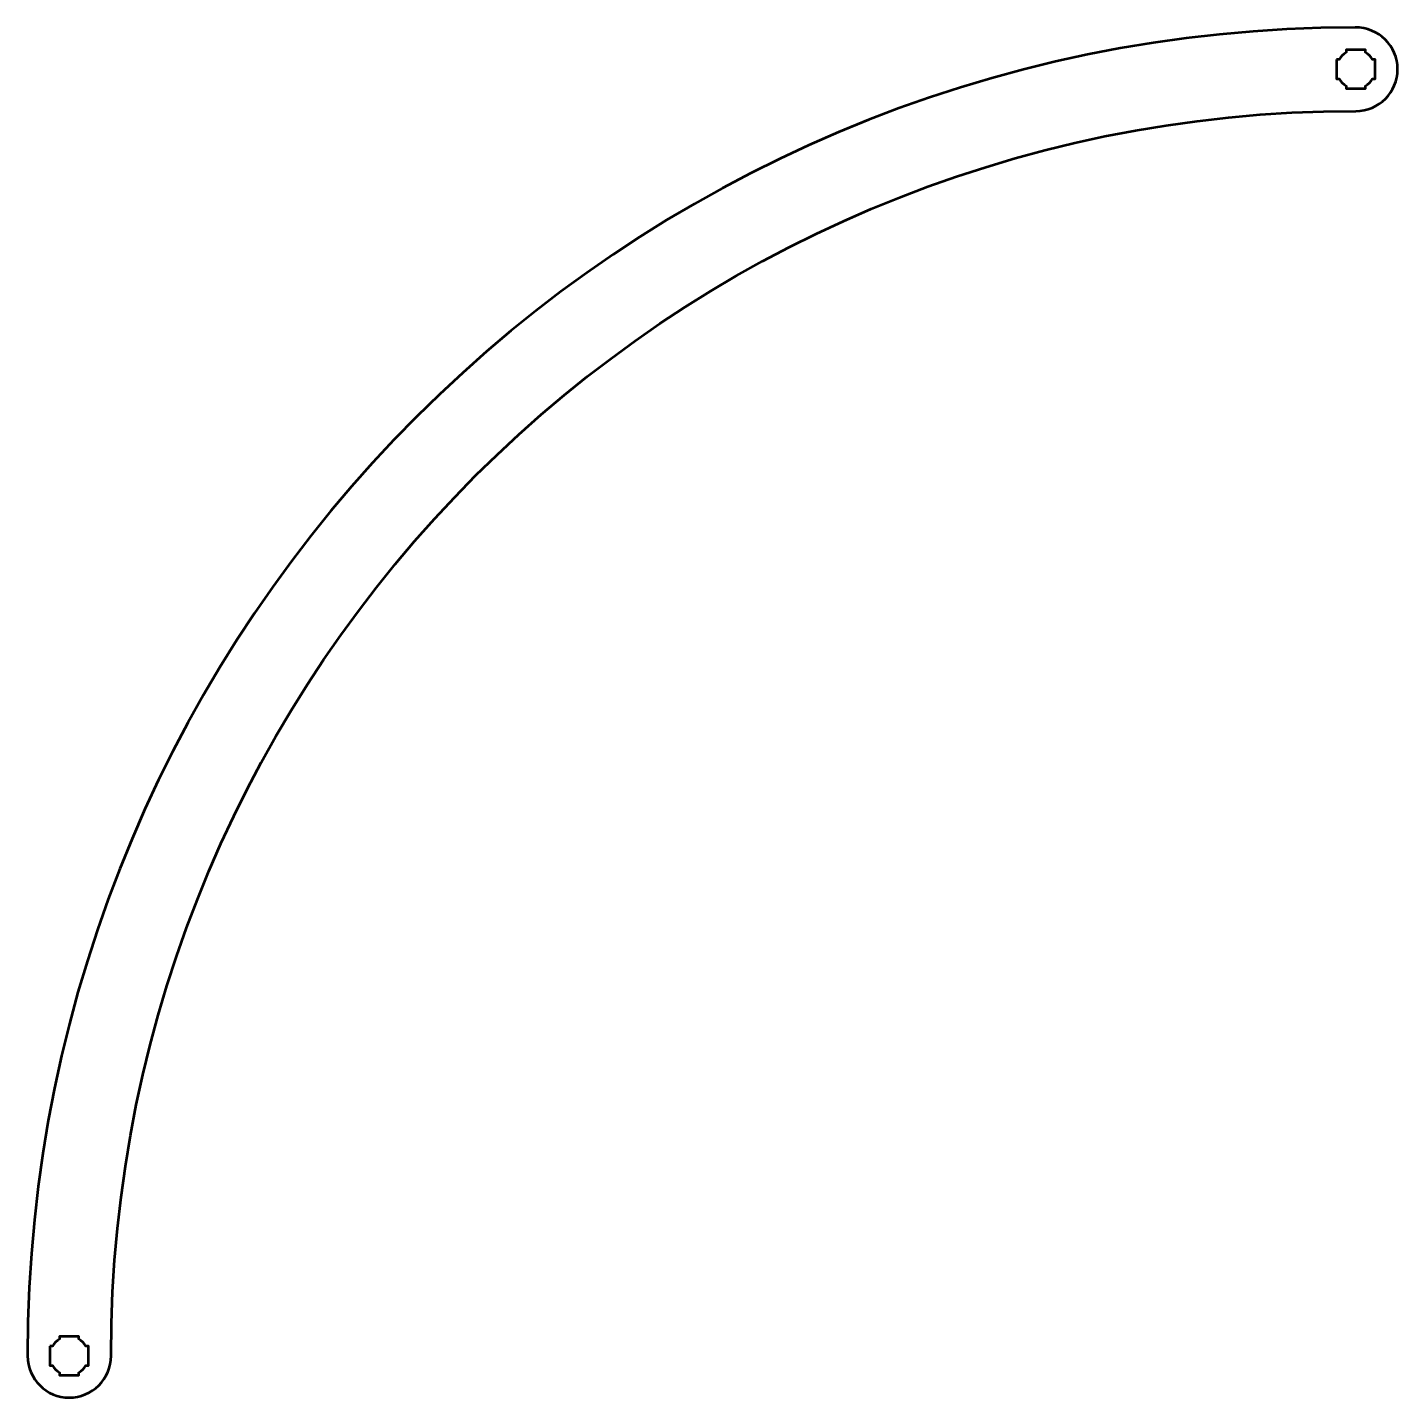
# Model space of a CAD drawing. Header units: centimetres. Extents: x -19.1 to 2.2, y -12.6 to 8.7.
import ezdxf

# ---------------------------------------------------------------- set-up
doc = ezdxf.new("R2010")
doc.units = ezdxf.units.CM
doc.header["$MEASUREMENT"] = 0
doc.layers.add('Layer 1', color=7, linetype='Continuous')

msp = doc.modelspace()

# ---------------------------------------------------------------- linework, layer by layer
at = {"layer": 'Layer 1', "color": 250, "lineweight": 53}
for points, knots in [([(1.56995, 7.35712), (-9.11502, 7.3571), (-17.78012, -1.30799), (-17.78012, -11.99295), (-17.78012, -11.99295), (-17.78013, -12.35178), (-18.07121, -12.64286), (-18.43013, -12.64286), (-18.43013, -12.64286), (-18.78331, -12.64286), (-19.0708, -12.36101), (-19.0799, -11.99276), (-19.0799, -11.99276), (-19.07041, -0.58692), (-9.83708, 8.64676), (1.56063, 8.657), (1.56063, 8.657), (1.92879, 8.65714), (2.21987, 8.36606), (2.21987, 8.00714), (2.21987, 8.00714), (2.21987, 7.64822), (1.92879, 7.35714), (1.56995, 7.35712)], [0, 0, 0, 0, 0.16666667, 0.16666667, 0.16666667, 0.16666667, 0.33333333, 0.33333333, 0.33333333, 0.33333333, 0.5, 0.5, 0.5, 0.5, 0.66666667, 0.66666667, 0.66666667, 0.66666667, 0.83333333, 0.83333333, 0.83333333, 0.83333333, 1, 1, 1, 1]), ([(1.26987, 8.1572), (1.26987, 8.1572), (1.31007, 8.1572), (1.31007, 8.1572), (1.31007, 8.1572), (1.3364, 8.20272), (1.37436, 8.24065), (1.41987, 8.26698), (1.41987, 8.26698), (1.41987, 8.26698), (1.41987, 8.3072), (1.41987, 8.3072), (1.41987, 8.3072), (1.41987, 8.3072), (1.71987, 8.3072), (1.71987, 8.3072), (1.71987, 8.3072), (1.71987, 8.3072), (1.71987, 8.26701), (1.71987, 8.26701), (1.71987, 8.26701), (1.7654, 8.24068), (1.80339, 8.20273), (1.82975, 8.1572), (1.82975, 8.1572), (1.82975, 8.1572), (1.86987, 8.1572), (1.86987, 8.1572), (1.86987, 8.1572), (1.86987, 8.1572), (1.86987, 8.01178), (1.86987, 8.01178), (1.86987, 8.01178), (1.86987, 8.01178), (1.86993, 8.00713), (1.86993, 8.00713), (1.86993, 8.00713), (1.86993, 8.00713), (1.86987, 8.00249), (1.86987, 8.00249), (1.86987, 8.00249), (1.86987, 8.00249), (1.86987, 7.8572), (1.86987, 7.8572), (1.86987, 7.8572), (1.86987, 7.8572), (1.8298, 7.8572), (1.8298, 7.8572), (1.8298, 7.8572), (1.80345, 7.81163), (1.76545, 7.77362), (1.71987, 7.74726), (1.71987, 7.74726), (1.71987, 7.74726), (1.71987, 7.7072), (1.71987, 7.7072), (1.71987, 7.7072), (1.71987, 7.7072), (1.57659, 7.7072), (1.57659, 7.7072), (1.57659, 7.7072), (1.57659, 7.7072), (1.56992, 7.70712), (1.56992, 7.70712), (1.56992, 7.70712), (1.56992, 7.70712), (1.56324, 7.7072), (1.56324, 7.7072), (1.56324, 7.7072), (1.56324, 7.7072), (1.41987, 7.7072), (1.41987, 7.7072), (1.41987, 7.7072), (1.41987, 7.7072), (1.41987, 7.7473), (1.41987, 7.7473), (1.41987, 7.7473), (1.37433, 7.77366), (1.33635, 7.81165), (1.31002, 7.8572), (1.31002, 7.8572), (1.31002, 7.8572), (1.26987, 7.8572), (1.26987, 7.8572), (1.26987, 7.8572), (1.26987, 7.8572), (1.26987, 8.1572), (1.26987, 8.1572)], [0, 0, 0, 0, 0.04545455, 0.04545455, 0.04545455, 0.04545455, 0.09090909, 0.09090909, 0.09090909, 0.09090909, 0.13636364, 0.13636364, 0.13636364, 0.13636364, 0.18181818, 0.18181818, 0.18181818, 0.18181818, 0.22727273, 0.22727273, 0.22727273, 0.22727273, 0.27272727, 0.27272727, 0.27272727, 0.27272727, 0.31818182, 0.31818182, 0.31818182, 0.31818182, 0.36363636, 0.36363636, 0.36363636, 0.36363636, 0.40909091, 0.40909091, 0.40909091, 0.40909091, 0.45454545, 0.45454545, 0.45454545, 0.45454545, 0.5, 0.5, 0.5, 0.5, 0.54545455, 0.54545455, 0.54545455, 0.54545455, 0.59090909, 0.59090909, 0.59090909, 0.59090909, 0.63636364, 0.63636364, 0.63636364, 0.63636364, 0.68181818, 0.68181818, 0.68181818, 0.68181818, 0.72727273, 0.72727273, 0.72727273, 0.72727273, 0.77272727, 0.77272727, 0.77272727, 0.77272727, 0.81818182, 0.81818182, 0.81818182, 0.81818182, 0.86363636, 0.86363636, 0.86363636, 0.86363636, 0.90909091, 0.90909091, 0.90909091, 0.90909091, 0.95454545, 0.95454545, 0.95454545, 0.95454545, 1, 1, 1, 1]), ([(-18.73013, -11.8428), (-18.73013, -11.8428), (-18.68993, -11.8428), (-18.68993, -11.8428), (-18.68993, -11.8428), (-18.6636, -11.79728), (-18.62564, -11.75935), (-18.58013, -11.73302), (-18.58013, -11.73302), (-18.58013, -11.73302), (-18.58013, -11.6928), (-18.58013, -11.6928), (-18.58013, -11.6928), (-18.58013, -11.6928), (-18.28013, -11.6928), (-18.28013, -11.6928), (-18.28013, -11.6928), (-18.28013, -11.6928), (-18.28013, -11.73299), (-18.28013, -11.73299), (-18.28013, -11.73299), (-18.2346, -11.75932), (-18.19661, -11.79727), (-18.17025, -11.8428), (-18.17025, -11.8428), (-18.17025, -11.8428), (-18.13013, -11.8428), (-18.13013, -11.8428), (-18.13013, -11.8428), (-18.13013, -11.8428), (-18.13013, -11.98822), (-18.13013, -11.98822), (-18.13013, -11.98822), (-18.13013, -11.98822), (-18.13007, -11.99287), (-18.13007, -11.99287), (-18.13007, -11.99287), (-18.13007, -11.99287), (-18.13013, -11.99751), (-18.13013, -11.99751), (-18.13013, -11.99751), (-18.13013, -11.99751), (-18.13013, -12.1428), (-18.13013, -12.1428), (-18.13013, -12.1428), (-18.13013, -12.1428), (-18.1702, -12.1428), (-18.1702, -12.1428), (-18.1702, -12.1428), (-18.19655, -12.18837), (-18.23455, -12.22638), (-18.28013, -12.25274), (-18.28013, -12.25274), (-18.28013, -12.25274), (-18.28013, -12.2928), (-18.28013, -12.2928), (-18.28013, -12.2928), (-18.28013, -12.2928), (-18.42341, -12.2928), (-18.42341, -12.2928), (-18.42341, -12.2928), (-18.42341, -12.2928), (-18.43008, -12.29288), (-18.43008, -12.29288), (-18.43008, -12.29288), (-18.43008, -12.29288), (-18.43676, -12.2928), (-18.43676, -12.2928), (-18.43676, -12.2928), (-18.43676, -12.2928), (-18.58013, -12.2928), (-18.58013, -12.2928), (-18.58013, -12.2928), (-18.58013, -12.2928), (-18.58013, -12.2527), (-18.58013, -12.2527), (-18.58013, -12.2527), (-18.62567, -12.22634), (-18.66365, -12.18835), (-18.68998, -12.1428), (-18.68998, -12.1428), (-18.68998, -12.1428), (-18.73013, -12.1428), (-18.73013, -12.1428), (-18.73013, -12.1428), (-18.73013, -12.1428), (-18.73013, -11.8428), (-18.73013, -11.8428)], [0, 0, 0, 0, 0.04545455, 0.04545455, 0.04545455, 0.04545455, 0.09090909, 0.09090909, 0.09090909, 0.09090909, 0.13636364, 0.13636364, 0.13636364, 0.13636364, 0.18181818, 0.18181818, 0.18181818, 0.18181818, 0.22727273, 0.22727273, 0.22727273, 0.22727273, 0.27272727, 0.27272727, 0.27272727, 0.27272727, 0.31818182, 0.31818182, 0.31818182, 0.31818182, 0.36363636, 0.36363636, 0.36363636, 0.36363636, 0.40909091, 0.40909091, 0.40909091, 0.40909091, 0.45454545, 0.45454545, 0.45454545, 0.45454545, 0.5, 0.5, 0.5, 0.5, 0.54545455, 0.54545455, 0.54545455, 0.54545455, 0.59090909, 0.59090909, 0.59090909, 0.59090909, 0.63636364, 0.63636364, 0.63636364, 0.63636364, 0.68181818, 0.68181818, 0.68181818, 0.68181818, 0.72727273, 0.72727273, 0.72727273, 0.72727273, 0.77272727, 0.77272727, 0.77272727, 0.77272727, 0.81818182, 0.81818182, 0.81818182, 0.81818182, 0.86363636, 0.86363636, 0.86363636, 0.86363636, 0.90909091, 0.90909091, 0.90909091, 0.90909091, 0.95454545, 0.95454545, 0.95454545, 0.95454545, 1, 1, 1, 1])]:
    msp.add_open_spline(points, degree=3, knots=knots, dxfattribs=at)

doc.saveas('drawing.dxf')
